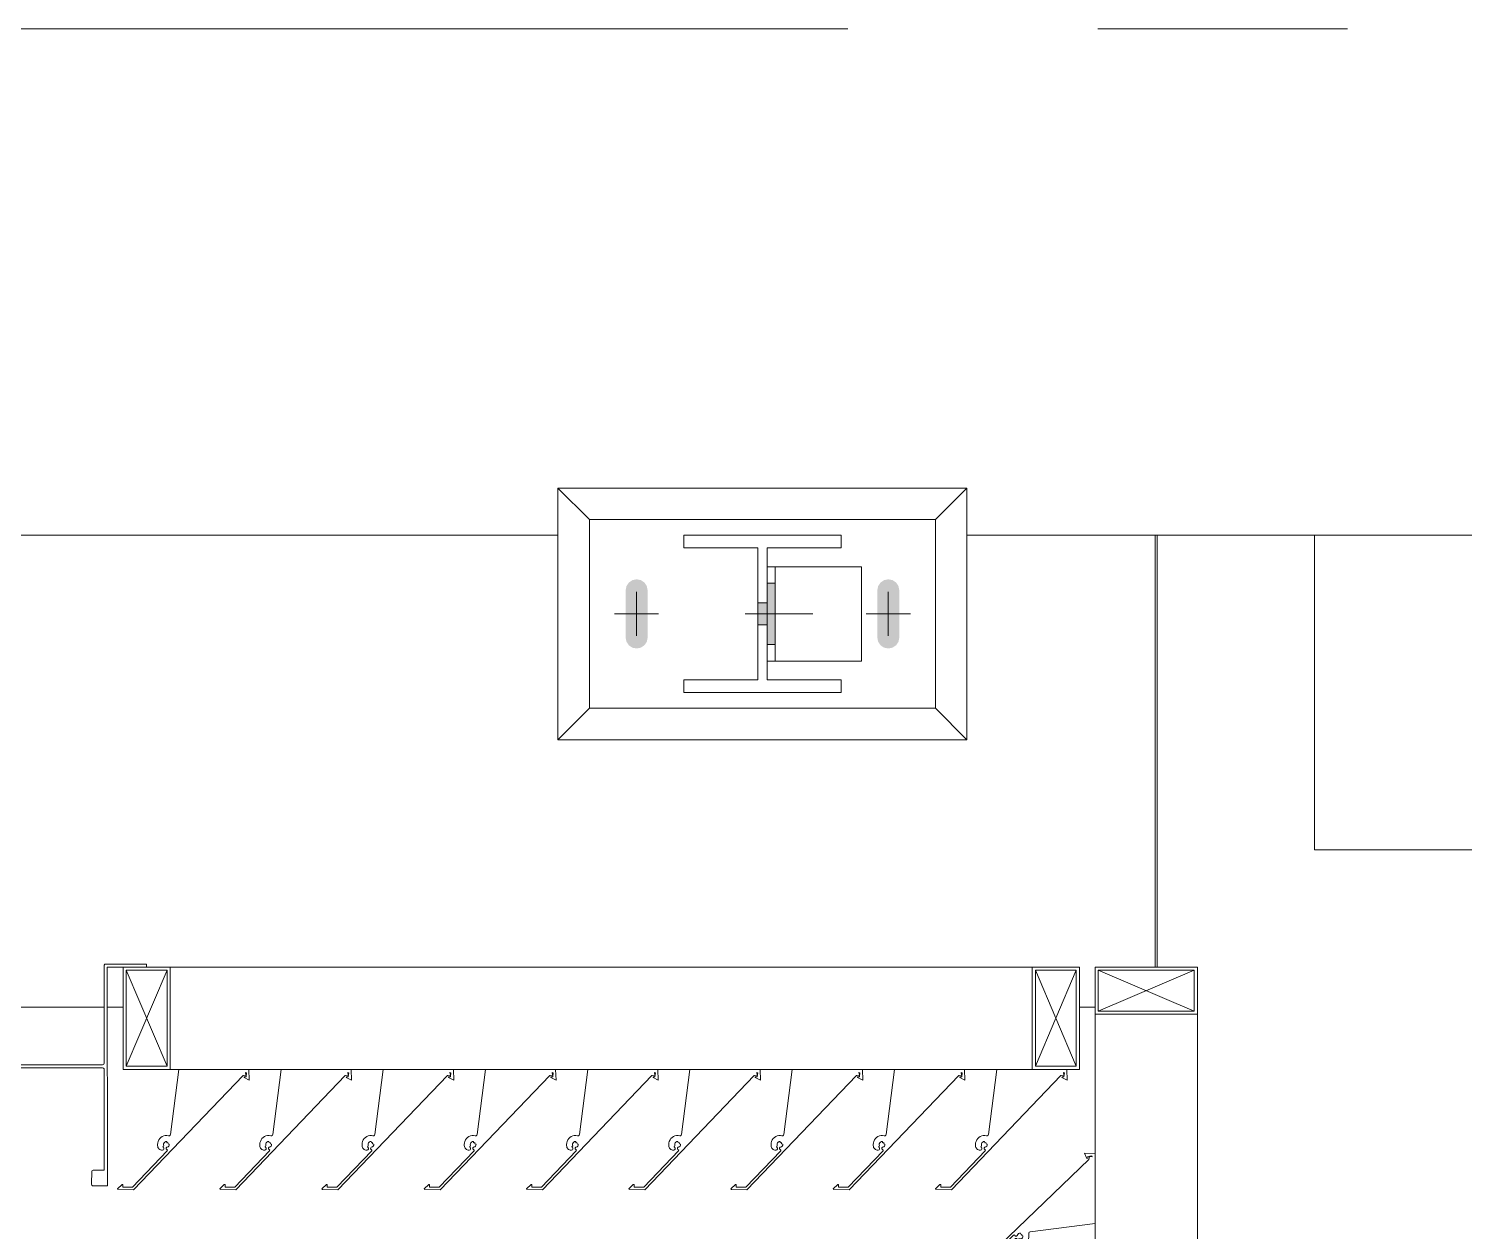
# Model space of a CAD drawing. Header units: millimetres. Extents: x -220592 to 404889, y -217665 to 38245.
# Drawn here: x -956.85 to -947.72, y -1309.93 to -1302.29 of the extents above; entities that cross this region are included whole.
import ezdxf

# ---------------------------------------------------------------- set-up
doc = ezdxf.new("R2010")
doc.units = ezdxf.units.MM
doc.linetypes.add('XKITLINE00', pattern=[0])
doc.layers.add('000 - 0_HIDE_OBJ_FRAMING_DEF_SUB_1', color=7, linetype='Continuous')
doc.layers.add('Part', color=7, linetype='Continuous', lineweight=0)
doc.layers.add('S-GRID', color=7, linetype='Continuous', lineweight=0)

# ---------------------------------------------------------------- blocks, each defined once
blk = doc.blocks.new('*A13471')
at = {"layer": '000 - 0_HIDE_OBJ_FRAMING_DEF_SUB_1', "color": 7, "linetype": 'XKITLINE00', "lineweight": 0}
blk.add_line((-138.577448, 103.570892), (-138.563334, 103.570892), dxfattribs=at)
blk = doc.blocks.new('*A13529')
at = {"layer": 'S-GRID', "color": 7, "linetype": 'XKITLINE00', "lineweight": 0}
for p, q in [((-148.467349, 106.790805), (-140.529849, 106.790805)), ((-138.942349, 106.790805), (-137.354849, 106.790805))]:
    blk.add_line(p, q, dxfattribs=at)
blk = doc.blocks.new('*A13531')
at = {"layer": '000 - 0_HIDE_OBJ_FRAMING_DEF_SUB_1', "color": 7, "linetype": 'XKITLINE00', "lineweight": 0}
for p, q in [((-162.103449, 103.570891), (-142.373449, 103.570891)), ((-139.773449, 103.570891), (-138.577448, 103.570891)), ((-138.577448, 103.570891), (-138.577448, 100.825601)), ((-138.563334, 100.825601), (-138.563334, 103.570805)), ((-138.563334, 103.570805), (-137.563334, 103.570805)), ((-146.218257, 100.570891), (-145.258145, 100.570891)), ((-145.238579, 100.570891), (-145.138405, 100.570891)), ((-139.058619, 100.570891), (-138.958652, 100.570891))]:
    blk.add_line(p, q, dxfattribs=at)
blk = doc.blocks.new('*A13546')
at = {"layer": 'Part', "color": 7, "linetype": 'XKITLINE00', "lineweight": 0}
for p, q in [((-138.958652, 99.640731), (-138.958652, 100.525601)), ((-138.308652, 92.345149), (-138.308652, 100.525601)), ((-138.958652, 98.990731), (-138.958652, 99.195027)), ((-138.958652, 98.340731), (-138.958652, 98.545027)), ((-138.958652, 97.690731), (-138.958652, 97.895027)), ((-138.958652, 97.040731), (-138.958652, 97.245027)), ((-138.958652, 96.390731), (-138.958652, 96.595027)), ((-138.958652, 95.740731), (-138.958652, 95.945027)), ((-138.958652, 95.090731), (-138.958652, 95.295027)), ((-138.958652, 94.440731), (-138.958652, 94.645027)), ((-138.958652, 93.790731), (-138.958652, 93.995027)), ((-138.958652, 93.140731), (-138.958652, 93.345027)), ((-138.958652, 92.490731), (-138.958652, 92.695027))]:
    blk.add_line(p, q, dxfattribs=at)
blk = doc.blocks.new('*A13585')
at = {"layer": 'Part', "color": 7, "linetype": 'XKITLINE00', "lineweight": 0}
for p, q in [((-139.872111, 99.410877), (-139.175865, 100.135999)), ((-139.584201, 100.175799), (-139.637231, 99.761793)), ((-139.138531, 100.175791), (-139.584201, 100.175799)), ((-139.175865, 100.135999), (-139.157322, 100.138896)), ((-139.168984, 100.128764), (-139.169396, 100.123641)), ((-139.169396, 100.123641), (-139.135909, 100.108106)), ((-139.156793, 100.128893), (-139.168984, 100.128764)), ((-139.157322, 100.138896), (-139.160226, 100.155912)), ((-139.160226, 100.155912), (-139.153653, 100.153876)), ((-139.156793, 100.128893), (-139.153653, 100.153876)), ((-139.135909, 100.108106), (-139.138531, 100.175791)), ((-139.669865, 99.754453), (-139.679864, 99.75223)), ((-139.659629, 99.754828), (-139.669865, 99.754453)), ((-139.649495, 99.753342), (-139.659629, 99.754828)), ((-139.643972, 99.753581), (-139.649495, 99.753342)), ((-139.639421, 99.756718), (-139.643972, 99.753581)), ((-139.637231, 99.761793), (-139.639421, 99.756718)), ((-139.718205, 99.708016), (-139.71899, 99.697803)), ((-139.71899, 99.697803), (-139.718892, 99.691004)), ((-139.718892, 99.691004), (-139.718256, 99.685276)), ((-139.718256, 99.685276), (-139.716537, 99.679775)), ((-139.715582, 99.717917), (-139.718205, 99.708016)), ((-139.716537, 99.679775), (-139.713797, 99.674705)), ((-139.711209, 99.727179), (-139.715582, 99.717917)), ((-139.713797, 99.674705), (-139.710139, 99.670251)), ((-139.705231, 99.735496), (-139.711209, 99.727179)), ((-139.710139, 99.670251), (-139.705696, 99.66658)), ((-139.705696, 99.66658), (-139.700633, 99.663826)), ((-139.697844, 99.742592), (-139.705231, 99.735496)), ((-139.700633, 99.663826), (-139.695137, 99.662091)), ((-139.689294, 99.748232), (-139.697844, 99.742592)), ((-139.679864, 99.75223), (-139.689294, 99.748232)), ((-139.687367, 99.661595), (-139.681893, 99.664235)), ((-139.687334, 99.683555), (-139.682353, 99.685585)), ((-139.681862, 99.680613), (-139.687334, 99.683555)), ((-139.682353, 99.685585), (-139.679946, 99.690396)), ((-139.681893, 99.664235), (-139.678656, 99.669379)), ((-139.678644, 99.675456), (-139.681862, 99.680613)), ((-139.680851, 99.696314), (-139.680507, 99.702814)), ((-139.679946, 99.690396), (-139.680851, 99.696314)), ((-139.680507, 99.702814), (-139.677909, 99.708782)), ((-139.678656, 99.669379), (-139.678644, 99.675456)), ((-139.677909, 99.708782), (-139.673387, 99.713464)), ((-139.673387, 99.713464), (-139.667513, 99.716266)), ((-139.667513, 99.716266), (-139.661029, 99.716835)), ((-139.664258, 99.6761), (-139.664464, 99.670206)), ((-139.664464, 99.670206), (-139.66061, 99.665742)), ((-139.660101, 99.680283), (-139.664258, 99.6761)), ((-139.661029, 99.716835), (-139.659923, 99.709129)), ((-139.66061, 99.665742), (-139.655983, 99.662087)), ((-139.652527, 99.683397), (-139.660101, 99.680283)), ((-139.659923, 99.709129), (-139.652863, 99.710299)), ((-139.652863, 99.710299), (-139.651919, 99.703134)), ((-139.647741, 99.688064), (-139.652527, 99.683397)), ((-139.651919, 99.703134), (-139.644528, 99.700812)), ((-139.644951, 99.69414), (-139.647741, 99.688064)), ((-139.644528, 99.700812), (-139.644951, 99.69414)), ((-139.657075, 99.656928), (-139.878477, 99.425912)), ((-139.695137, 99.662091), (-139.687367, 99.661595)), ((-139.655983, 99.662087), (-139.657075, 99.656928)), ((-139.944842, 99.44476), (-139.97373, 99.416111)), ((-139.97373, 99.416111), (-139.971262, 99.41143)), ((-139.971262, 99.41143), (-139.872111, 99.410877)), ((-139.939921, 99.443675), (-139.944842, 99.44476)), ((-139.939824, 99.426255), (-139.939921, 99.443675)), ((-139.878477, 99.425912), (-139.939824, 99.426255))]:
    blk.add_line(p, q, dxfattribs=at)
blk = doc.blocks.new('*A13586')
at = {"layer": 'Part', "color": 7, "linetype": 'XKITLINE00', "lineweight": 0}
for p, q in [((-140.522111, 99.410877), (-139.825865, 100.135999)), ((-140.234201, 100.175799), (-140.287231, 99.761793)), ((-139.788531, 100.175791), (-140.234201, 100.175799)), ((-139.825865, 100.135999), (-139.807322, 100.138896)), ((-139.818984, 100.128764), (-139.819396, 100.123641)), ((-139.819396, 100.123641), (-139.785909, 100.108106)), ((-139.806793, 100.128893), (-139.818984, 100.128764)), ((-139.807322, 100.138896), (-139.810226, 100.155912)), ((-139.810226, 100.155912), (-139.803653, 100.153876)), ((-139.806793, 100.128893), (-139.803653, 100.153876)), ((-139.785909, 100.108106), (-139.788531, 100.175791)), ((-140.319865, 99.754453), (-140.329864, 99.75223)), ((-140.309629, 99.754828), (-140.319865, 99.754453)), ((-140.299495, 99.753342), (-140.309629, 99.754828)), ((-140.293972, 99.753581), (-140.299495, 99.753342)), ((-140.289421, 99.756718), (-140.293972, 99.753581)), ((-140.287231, 99.761793), (-140.289421, 99.756718)), ((-140.368205, 99.708016), (-140.36899, 99.697803)), ((-140.36899, 99.697803), (-140.368892, 99.691004)), ((-140.368892, 99.691004), (-140.368256, 99.685276)), ((-140.368256, 99.685276), (-140.366537, 99.679775)), ((-140.365582, 99.717917), (-140.368205, 99.708016)), ((-140.366537, 99.679775), (-140.363797, 99.674705)), ((-140.361209, 99.727179), (-140.365582, 99.717917)), ((-140.363797, 99.674705), (-140.360139, 99.670251)), ((-140.355231, 99.735496), (-140.361209, 99.727179)), ((-140.360139, 99.670251), (-140.355696, 99.66658)), ((-140.355696, 99.66658), (-140.350633, 99.663826)), ((-140.347844, 99.742592), (-140.355231, 99.735496)), ((-140.350633, 99.663826), (-140.345137, 99.662091)), ((-140.339294, 99.748232), (-140.347844, 99.742592)), ((-140.329864, 99.75223), (-140.339294, 99.748232)), ((-140.337367, 99.661595), (-140.331893, 99.664235)), ((-140.337334, 99.683555), (-140.332353, 99.685585)), ((-140.331862, 99.680613), (-140.337334, 99.683555)), ((-140.332353, 99.685585), (-140.329946, 99.690396)), ((-140.331893, 99.664235), (-140.328656, 99.669379)), ((-140.328644, 99.675456), (-140.331862, 99.680613)), ((-140.330851, 99.696314), (-140.330507, 99.702814)), ((-140.329946, 99.690396), (-140.330851, 99.696314)), ((-140.330507, 99.702814), (-140.327909, 99.708782)), ((-140.328656, 99.669379), (-140.328644, 99.675456)), ((-140.327909, 99.708782), (-140.323387, 99.713464)), ((-140.323387, 99.713464), (-140.317513, 99.716266)), ((-140.317513, 99.716266), (-140.311029, 99.716835)), ((-140.314258, 99.6761), (-140.314464, 99.670206)), ((-140.314464, 99.670206), (-140.31061, 99.665742)), ((-140.310101, 99.680283), (-140.314258, 99.6761)), ((-140.311029, 99.716835), (-140.309923, 99.709129)), ((-140.31061, 99.665742), (-140.305983, 99.662087)), ((-140.302527, 99.683397), (-140.310101, 99.680283)), ((-140.309923, 99.709129), (-140.302863, 99.710299)), ((-140.302863, 99.710299), (-140.301919, 99.703134)), ((-140.297741, 99.688064), (-140.302527, 99.683397)), ((-140.301919, 99.703134), (-140.294528, 99.700812)), ((-140.294951, 99.69414), (-140.297741, 99.688064)), ((-140.294528, 99.700812), (-140.294951, 99.69414)), ((-140.307075, 99.656928), (-140.528477, 99.425912)), ((-140.345137, 99.662091), (-140.337367, 99.661595)), ((-140.305983, 99.662087), (-140.307075, 99.656928)), ((-140.594842, 99.44476), (-140.62373, 99.416111)), ((-140.62373, 99.416111), (-140.621262, 99.41143)), ((-140.621262, 99.41143), (-140.522111, 99.410877)), ((-140.589921, 99.443675), (-140.594842, 99.44476)), ((-140.589824, 99.426255), (-140.589921, 99.443675)), ((-140.528477, 99.425912), (-140.589824, 99.426255))]:
    blk.add_line(p, q, dxfattribs=at)
blk = doc.blocks.new('*A13587')
at = {"layer": 'Part', "color": 7, "linetype": 'XKITLINE00', "lineweight": 0}
for p, q in [((-141.172111, 99.410877), (-140.475865, 100.135999)), ((-140.884201, 100.175799), (-140.937231, 99.761793)), ((-140.438531, 100.175791), (-140.884201, 100.175799)), ((-140.475865, 100.135999), (-140.457322, 100.138896)), ((-140.468984, 100.128764), (-140.469396, 100.123641)), ((-140.469396, 100.123641), (-140.435909, 100.108106)), ((-140.456793, 100.128893), (-140.468984, 100.128764)), ((-140.457322, 100.138896), (-140.460226, 100.155912)), ((-140.460226, 100.155912), (-140.453653, 100.153876)), ((-140.456793, 100.128893), (-140.453653, 100.153876)), ((-140.435909, 100.108106), (-140.438531, 100.175791)), ((-140.969865, 99.754453), (-140.979864, 99.75223)), ((-140.959629, 99.754828), (-140.969865, 99.754453)), ((-140.949495, 99.753342), (-140.959629, 99.754828)), ((-140.943972, 99.753581), (-140.949495, 99.753342)), ((-140.939421, 99.756718), (-140.943972, 99.753581)), ((-140.937231, 99.761793), (-140.939421, 99.756718)), ((-141.018205, 99.708016), (-141.01899, 99.697803)), ((-141.01899, 99.697803), (-141.018892, 99.691004)), ((-141.018892, 99.691004), (-141.018256, 99.685276)), ((-141.018256, 99.685276), (-141.016537, 99.679775)), ((-141.015582, 99.717917), (-141.018205, 99.708016)), ((-141.016537, 99.679775), (-141.013797, 99.674705)), ((-141.011209, 99.727179), (-141.015582, 99.717917)), ((-141.013797, 99.674705), (-141.010139, 99.670251)), ((-141.005231, 99.735496), (-141.011209, 99.727179)), ((-141.010139, 99.670251), (-141.005696, 99.66658)), ((-141.005696, 99.66658), (-141.000633, 99.663826)), ((-140.997844, 99.742592), (-141.005231, 99.735496)), ((-141.000633, 99.663826), (-140.995137, 99.662091)), ((-140.989294, 99.748232), (-140.997844, 99.742592)), ((-140.979864, 99.75223), (-140.989294, 99.748232)), ((-140.987367, 99.661595), (-140.981893, 99.664235)), ((-140.987334, 99.683555), (-140.982353, 99.685585)), ((-140.981862, 99.680613), (-140.987334, 99.683555)), ((-140.982353, 99.685585), (-140.979946, 99.690396)), ((-140.981893, 99.664235), (-140.978656, 99.669379)), ((-140.978644, 99.675456), (-140.981862, 99.680613)), ((-140.980851, 99.696314), (-140.980507, 99.702814)), ((-140.979946, 99.690396), (-140.980851, 99.696314)), ((-140.980507, 99.702814), (-140.977909, 99.708782)), ((-140.978656, 99.669379), (-140.978644, 99.675456)), ((-140.977909, 99.708782), (-140.973387, 99.713464)), ((-140.973387, 99.713464), (-140.967513, 99.716266)), ((-140.967513, 99.716266), (-140.961029, 99.716835)), ((-140.964258, 99.6761), (-140.964464, 99.670206)), ((-140.964464, 99.670206), (-140.96061, 99.665742)), ((-140.960101, 99.680283), (-140.964258, 99.6761)), ((-140.961029, 99.716835), (-140.959923, 99.709129)), ((-140.96061, 99.665742), (-140.955983, 99.662087)), ((-140.952527, 99.683397), (-140.960101, 99.680283)), ((-140.959923, 99.709129), (-140.952863, 99.710299)), ((-140.952863, 99.710299), (-140.951919, 99.703134)), ((-140.947741, 99.688064), (-140.952527, 99.683397)), ((-140.951919, 99.703134), (-140.944528, 99.700812)), ((-140.944951, 99.69414), (-140.947741, 99.688064)), ((-140.944528, 99.700812), (-140.944951, 99.69414)), ((-140.957075, 99.656928), (-141.178477, 99.425912)), ((-140.995137, 99.662091), (-140.987367, 99.661595)), ((-140.955983, 99.662087), (-140.957075, 99.656928)), ((-141.244842, 99.44476), (-141.27373, 99.416111)), ((-141.27373, 99.416111), (-141.271262, 99.41143)), ((-141.271262, 99.41143), (-141.172111, 99.410877)), ((-141.239921, 99.443675), (-141.244842, 99.44476)), ((-141.239824, 99.426255), (-141.239921, 99.443675)), ((-141.178477, 99.425912), (-141.239824, 99.426255))]:
    blk.add_line(p, q, dxfattribs=at)
blk = doc.blocks.new('*A13588')
at = {"layer": 'Part', "color": 7, "linetype": 'XKITLINE00', "lineweight": 0}
for p, q in [((-141.822111, 99.410877), (-141.125865, 100.135999)), ((-141.534201, 100.175799), (-141.587231, 99.761793)), ((-141.088531, 100.175791), (-141.534201, 100.175799)), ((-141.125865, 100.135999), (-141.107322, 100.138896)), ((-141.118984, 100.128764), (-141.119396, 100.123641)), ((-141.119396, 100.123641), (-141.085909, 100.108106)), ((-141.106793, 100.128893), (-141.118984, 100.128764)), ((-141.107322, 100.138896), (-141.110226, 100.155912)), ((-141.110226, 100.155912), (-141.103653, 100.153876)), ((-141.106793, 100.128893), (-141.103653, 100.153876)), ((-141.085909, 100.108106), (-141.088531, 100.175791)), ((-141.619865, 99.754453), (-141.629864, 99.75223)), ((-141.609629, 99.754828), (-141.619865, 99.754453)), ((-141.599495, 99.753342), (-141.609629, 99.754828)), ((-141.593972, 99.753581), (-141.599495, 99.753342)), ((-141.589421, 99.756718), (-141.593972, 99.753581)), ((-141.587231, 99.761793), (-141.589421, 99.756718)), ((-141.668205, 99.708016), (-141.66899, 99.697803)), ((-141.66899, 99.697803), (-141.668892, 99.691004)), ((-141.668892, 99.691004), (-141.668256, 99.685276)), ((-141.668256, 99.685276), (-141.666537, 99.679775)), ((-141.665582, 99.717917), (-141.668205, 99.708016)), ((-141.666537, 99.679775), (-141.663797, 99.674705)), ((-141.661209, 99.727179), (-141.665582, 99.717917)), ((-141.663797, 99.674705), (-141.660139, 99.670251)), ((-141.655231, 99.735496), (-141.661209, 99.727179)), ((-141.660139, 99.670251), (-141.655696, 99.66658)), ((-141.655696, 99.66658), (-141.650633, 99.663826)), ((-141.647844, 99.742592), (-141.655231, 99.735496)), ((-141.650633, 99.663826), (-141.645137, 99.662091)), ((-141.639294, 99.748232), (-141.647844, 99.742592)), ((-141.629864, 99.75223), (-141.639294, 99.748232)), ((-141.637367, 99.661595), (-141.631893, 99.664235)), ((-141.637334, 99.683555), (-141.632353, 99.685585)), ((-141.631862, 99.680613), (-141.637334, 99.683555)), ((-141.632353, 99.685585), (-141.629946, 99.690396)), ((-141.631893, 99.664235), (-141.628656, 99.669379)), ((-141.628644, 99.675456), (-141.631862, 99.680613)), ((-141.630851, 99.696314), (-141.630507, 99.702814)), ((-141.629946, 99.690396), (-141.630851, 99.696314)), ((-141.630507, 99.702814), (-141.627909, 99.708782)), ((-141.628656, 99.669379), (-141.628644, 99.675456)), ((-141.627909, 99.708782), (-141.623387, 99.713464)), ((-141.623387, 99.713464), (-141.617513, 99.716266)), ((-141.617513, 99.716266), (-141.611029, 99.716835)), ((-141.614258, 99.6761), (-141.614464, 99.670206)), ((-141.614464, 99.670206), (-141.61061, 99.665742)), ((-141.610101, 99.680283), (-141.614258, 99.6761)), ((-141.611029, 99.716835), (-141.609923, 99.709129)), ((-141.61061, 99.665742), (-141.605983, 99.662087)), ((-141.602527, 99.683397), (-141.610101, 99.680283)), ((-141.609923, 99.709129), (-141.602863, 99.710299)), ((-141.602863, 99.710299), (-141.601919, 99.703134)), ((-141.597741, 99.688064), (-141.602527, 99.683397)), ((-141.601919, 99.703134), (-141.594528, 99.700812)), ((-141.594951, 99.69414), (-141.597741, 99.688064)), ((-141.594528, 99.700812), (-141.594951, 99.69414)), ((-141.607075, 99.656928), (-141.828477, 99.425912)), ((-141.645137, 99.662091), (-141.637367, 99.661595)), ((-141.605983, 99.662087), (-141.607075, 99.656928)), ((-141.894842, 99.44476), (-141.92373, 99.416111)), ((-141.92373, 99.416111), (-141.921262, 99.41143)), ((-141.921262, 99.41143), (-141.822111, 99.410877)), ((-141.889921, 99.443675), (-141.894842, 99.44476)), ((-141.889824, 99.426255), (-141.889921, 99.443675)), ((-141.828477, 99.425912), (-141.889824, 99.426255))]:
    blk.add_line(p, q, dxfattribs=at)
blk = doc.blocks.new('*A13589')
at = {"layer": 'Part', "color": 7, "linetype": 'XKITLINE00', "lineweight": 0}
for p, q in [((-142.472111, 99.410877), (-141.775865, 100.135999)), ((-142.184201, 100.175799), (-142.237231, 99.761793)), ((-141.738531, 100.175791), (-142.184201, 100.175799)), ((-141.775865, 100.135999), (-141.757322, 100.138896)), ((-141.768984, 100.128764), (-141.769396, 100.123641)), ((-141.769396, 100.123641), (-141.735909, 100.108106)), ((-141.756793, 100.128893), (-141.768984, 100.128764)), ((-141.757322, 100.138896), (-141.760226, 100.155912)), ((-141.760226, 100.155912), (-141.753653, 100.153876)), ((-141.756793, 100.128893), (-141.753653, 100.153876)), ((-141.735909, 100.108106), (-141.738531, 100.175791)), ((-142.269865, 99.754453), (-142.279864, 99.75223)), ((-142.259629, 99.754828), (-142.269865, 99.754453)), ((-142.249495, 99.753342), (-142.259629, 99.754828)), ((-142.243972, 99.753581), (-142.249495, 99.753342)), ((-142.239421, 99.756718), (-142.243972, 99.753581)), ((-142.237231, 99.761793), (-142.239421, 99.756718)), ((-142.318205, 99.708016), (-142.31899, 99.697803)), ((-142.31899, 99.697803), (-142.318892, 99.691004)), ((-142.318892, 99.691004), (-142.318256, 99.685276)), ((-142.318256, 99.685276), (-142.316537, 99.679775)), ((-142.315582, 99.717917), (-142.318205, 99.708016)), ((-142.316537, 99.679775), (-142.313797, 99.674705)), ((-142.311209, 99.727179), (-142.315582, 99.717917)), ((-142.313797, 99.674705), (-142.310139, 99.670251)), ((-142.305231, 99.735496), (-142.311209, 99.727179)), ((-142.310139, 99.670251), (-142.305696, 99.66658)), ((-142.305696, 99.66658), (-142.300633, 99.663826)), ((-142.297844, 99.742592), (-142.305231, 99.735496)), ((-142.300633, 99.663826), (-142.295137, 99.662091)), ((-142.289294, 99.748232), (-142.297844, 99.742592)), ((-142.279864, 99.75223), (-142.289294, 99.748232)), ((-142.287367, 99.661595), (-142.281893, 99.664235)), ((-142.287334, 99.683555), (-142.282353, 99.685585)), ((-142.281862, 99.680613), (-142.287334, 99.683555)), ((-142.282353, 99.685585), (-142.279946, 99.690396)), ((-142.281893, 99.664235), (-142.278656, 99.669379)), ((-142.278644, 99.675456), (-142.281862, 99.680613)), ((-142.280851, 99.696314), (-142.280507, 99.702814)), ((-142.279946, 99.690396), (-142.280851, 99.696314)), ((-142.280507, 99.702814), (-142.277909, 99.708782)), ((-142.278656, 99.669379), (-142.278644, 99.675456)), ((-142.277909, 99.708782), (-142.273387, 99.713464)), ((-142.273387, 99.713464), (-142.267513, 99.716266)), ((-142.267513, 99.716266), (-142.261029, 99.716835)), ((-142.264258, 99.6761), (-142.264464, 99.670206)), ((-142.264464, 99.670206), (-142.26061, 99.665742)), ((-142.260101, 99.680283), (-142.264258, 99.6761)), ((-142.261029, 99.716835), (-142.259923, 99.709129)), ((-142.26061, 99.665742), (-142.255983, 99.662087)), ((-142.252527, 99.683397), (-142.260101, 99.680283)), ((-142.259923, 99.709129), (-142.252863, 99.710299)), ((-142.252863, 99.710299), (-142.251919, 99.703134)), ((-142.247741, 99.688064), (-142.252527, 99.683397)), ((-142.251919, 99.703134), (-142.244528, 99.700812)), ((-142.244951, 99.69414), (-142.247741, 99.688064)), ((-142.244528, 99.700812), (-142.244951, 99.69414)), ((-142.257075, 99.656928), (-142.478477, 99.425912)), ((-142.295137, 99.662091), (-142.287367, 99.661595)), ((-142.255983, 99.662087), (-142.257075, 99.656928)), ((-142.544842, 99.44476), (-142.57373, 99.416111)), ((-142.57373, 99.416111), (-142.571262, 99.41143)), ((-142.571262, 99.41143), (-142.472111, 99.410877)), ((-142.539921, 99.443675), (-142.544842, 99.44476)), ((-142.539824, 99.426255), (-142.539921, 99.443675)), ((-142.478477, 99.425912), (-142.539824, 99.426255))]:
    blk.add_line(p, q, dxfattribs=at)
blk = doc.blocks.new('*A13590')
at = {"layer": 'Part', "color": 7, "linetype": 'XKITLINE00', "lineweight": 0}
for p, q in [((-143.122111, 99.410877), (-142.425865, 100.135999)), ((-142.834201, 100.175799), (-142.887231, 99.761793)), ((-142.388531, 100.175791), (-142.834201, 100.175799)), ((-142.425865, 100.135999), (-142.407322, 100.138896)), ((-142.418984, 100.128764), (-142.419396, 100.123641)), ((-142.419396, 100.123641), (-142.385909, 100.108106)), ((-142.406793, 100.128893), (-142.418984, 100.128764)), ((-142.407322, 100.138896), (-142.410226, 100.155912)), ((-142.410226, 100.155912), (-142.403653, 100.153876)), ((-142.406793, 100.128893), (-142.403653, 100.153876)), ((-142.385909, 100.108106), (-142.388531, 100.175791)), ((-142.919865, 99.754453), (-142.929864, 99.75223)), ((-142.909629, 99.754828), (-142.919865, 99.754453)), ((-142.899495, 99.753342), (-142.909629, 99.754828)), ((-142.893972, 99.753581), (-142.899495, 99.753342)), ((-142.889421, 99.756718), (-142.893972, 99.753581)), ((-142.887231, 99.761793), (-142.889421, 99.756718)), ((-142.968205, 99.708016), (-142.96899, 99.697803)), ((-142.96899, 99.697803), (-142.968892, 99.691004)), ((-142.968892, 99.691004), (-142.968256, 99.685276)), ((-142.968256, 99.685276), (-142.966537, 99.679775)), ((-142.965582, 99.717917), (-142.968205, 99.708016)), ((-142.966537, 99.679775), (-142.963797, 99.674705)), ((-142.961209, 99.727179), (-142.965582, 99.717917)), ((-142.963797, 99.674705), (-142.960139, 99.670251)), ((-142.955231, 99.735496), (-142.961209, 99.727179)), ((-142.960139, 99.670251), (-142.955696, 99.66658)), ((-142.955696, 99.66658), (-142.950633, 99.663826)), ((-142.947844, 99.742592), (-142.955231, 99.735496)), ((-142.950633, 99.663826), (-142.945137, 99.662091)), ((-142.939294, 99.748232), (-142.947844, 99.742592)), ((-142.929864, 99.75223), (-142.939294, 99.748232)), ((-142.937367, 99.661595), (-142.931893, 99.664235)), ((-142.937334, 99.683555), (-142.932353, 99.685585)), ((-142.931862, 99.680613), (-142.937334, 99.683555)), ((-142.932353, 99.685585), (-142.929946, 99.690396)), ((-142.931893, 99.664235), (-142.928656, 99.669379)), ((-142.928644, 99.675456), (-142.931862, 99.680613)), ((-142.930851, 99.696314), (-142.930507, 99.702814)), ((-142.929946, 99.690396), (-142.930851, 99.696314)), ((-142.930507, 99.702814), (-142.927909, 99.708782)), ((-142.928656, 99.669379), (-142.928644, 99.675456)), ((-142.927909, 99.708782), (-142.923387, 99.713464)), ((-142.923387, 99.713464), (-142.917513, 99.716266)), ((-142.917513, 99.716266), (-142.911029, 99.716835)), ((-142.914258, 99.6761), (-142.914464, 99.670206)), ((-142.914464, 99.670206), (-142.91061, 99.665742)), ((-142.910101, 99.680283), (-142.914258, 99.6761)), ((-142.911029, 99.716835), (-142.909923, 99.709129)), ((-142.91061, 99.665742), (-142.905983, 99.662087)), ((-142.902527, 99.683397), (-142.910101, 99.680283)), ((-142.909923, 99.709129), (-142.902863, 99.710299)), ((-142.902863, 99.710299), (-142.901919, 99.703134)), ((-142.897741, 99.688064), (-142.902527, 99.683397)), ((-142.901919, 99.703134), (-142.894528, 99.700812)), ((-142.894951, 99.69414), (-142.897741, 99.688064)), ((-142.894528, 99.700812), (-142.894951, 99.69414)), ((-142.907075, 99.656928), (-143.128477, 99.425912)), ((-142.945137, 99.662091), (-142.937367, 99.661595)), ((-142.905983, 99.662087), (-142.907075, 99.656928)), ((-143.194842, 99.44476), (-143.22373, 99.416111)), ((-143.22373, 99.416111), (-143.221262, 99.41143)), ((-143.221262, 99.41143), (-143.122111, 99.410877)), ((-143.189921, 99.443675), (-143.194842, 99.44476)), ((-143.189824, 99.426255), (-143.189921, 99.443675)), ((-143.128477, 99.425912), (-143.189824, 99.426255))]:
    blk.add_line(p, q, dxfattribs=at)
blk = doc.blocks.new('*A13591')
at = {"layer": 'Part', "color": 7, "linetype": 'XKITLINE00', "lineweight": 0}
for p, q in [((-143.772111, 99.410877), (-143.075865, 100.135999)), ((-143.484201, 100.175799), (-143.537231, 99.761793)), ((-143.038531, 100.175791), (-143.484201, 100.175799)), ((-143.075865, 100.135999), (-143.057322, 100.138896)), ((-143.068984, 100.128764), (-143.069396, 100.123641)), ((-143.069396, 100.123641), (-143.035909, 100.108106)), ((-143.056793, 100.128893), (-143.068984, 100.128764)), ((-143.057322, 100.138896), (-143.060226, 100.155912)), ((-143.060226, 100.155912), (-143.053653, 100.153876)), ((-143.056793, 100.128893), (-143.053653, 100.153876)), ((-143.035909, 100.108106), (-143.038531, 100.175791)), ((-143.569865, 99.754453), (-143.579864, 99.75223)), ((-143.559629, 99.754828), (-143.569865, 99.754453)), ((-143.549495, 99.753342), (-143.559629, 99.754828)), ((-143.543972, 99.753581), (-143.549495, 99.753342)), ((-143.539421, 99.756718), (-143.543972, 99.753581)), ((-143.537231, 99.761793), (-143.539421, 99.756718)), ((-143.618205, 99.708016), (-143.61899, 99.697803)), ((-143.61899, 99.697803), (-143.618892, 99.691004)), ((-143.618892, 99.691004), (-143.618256, 99.685276)), ((-143.618256, 99.685276), (-143.616537, 99.679775)), ((-143.615582, 99.717917), (-143.618205, 99.708016)), ((-143.616537, 99.679775), (-143.613797, 99.674705)), ((-143.611209, 99.727179), (-143.615582, 99.717917)), ((-143.613797, 99.674705), (-143.610139, 99.670251)), ((-143.605231, 99.735496), (-143.611209, 99.727179)), ((-143.610139, 99.670251), (-143.605696, 99.66658)), ((-143.605696, 99.66658), (-143.600633, 99.663826)), ((-143.597844, 99.742592), (-143.605231, 99.735496)), ((-143.600633, 99.663826), (-143.595137, 99.662091)), ((-143.589294, 99.748232), (-143.597844, 99.742592)), ((-143.579864, 99.75223), (-143.589294, 99.748232)), ((-143.587367, 99.661595), (-143.581893, 99.664235)), ((-143.587334, 99.683555), (-143.582353, 99.685585)), ((-143.581862, 99.680613), (-143.587334, 99.683555)), ((-143.582353, 99.685585), (-143.579946, 99.690396)), ((-143.581893, 99.664235), (-143.578656, 99.669379)), ((-143.578644, 99.675456), (-143.581862, 99.680613)), ((-143.580851, 99.696314), (-143.580507, 99.702814)), ((-143.579946, 99.690396), (-143.580851, 99.696314)), ((-143.580507, 99.702814), (-143.577909, 99.708782)), ((-143.578656, 99.669379), (-143.578644, 99.675456)), ((-143.577909, 99.708782), (-143.573387, 99.713464)), ((-143.573387, 99.713464), (-143.567513, 99.716266)), ((-143.567513, 99.716266), (-143.561029, 99.716835)), ((-143.564258, 99.6761), (-143.564464, 99.670206)), ((-143.564464, 99.670206), (-143.56061, 99.665742)), ((-143.560101, 99.680283), (-143.564258, 99.6761)), ((-143.561029, 99.716835), (-143.559923, 99.709129)), ((-143.56061, 99.665742), (-143.555983, 99.662087)), ((-143.552527, 99.683397), (-143.560101, 99.680283)), ((-143.559923, 99.709129), (-143.552863, 99.710299)), ((-143.552863, 99.710299), (-143.551919, 99.703134)), ((-143.547741, 99.688064), (-143.552527, 99.683397)), ((-143.551919, 99.703134), (-143.544528, 99.700812)), ((-143.544951, 99.69414), (-143.547741, 99.688064)), ((-143.544528, 99.700812), (-143.544951, 99.69414)), ((-143.557075, 99.656928), (-143.778477, 99.425912)), ((-143.595137, 99.662091), (-143.587367, 99.661595)), ((-143.555983, 99.662087), (-143.557075, 99.656928)), ((-143.844842, 99.44476), (-143.87373, 99.416111)), ((-143.87373, 99.416111), (-143.871262, 99.41143)), ((-143.871262, 99.41143), (-143.772111, 99.410877)), ((-143.839921, 99.443675), (-143.844842, 99.44476)), ((-143.839824, 99.426255), (-143.839921, 99.443675)), ((-143.778477, 99.425912), (-143.839824, 99.426255))]:
    blk.add_line(p, q, dxfattribs=at)
blk = doc.blocks.new('*A13592')
at = {"layer": 'Part', "color": 7, "linetype": 'XKITLINE00', "lineweight": 0}
for p, q in [((-144.422111, 99.410877), (-143.725865, 100.135999)), ((-144.134201, 100.175799), (-144.187231, 99.761793)), ((-143.688531, 100.175791), (-144.134201, 100.175799)), ((-143.725865, 100.135999), (-143.707322, 100.138896)), ((-143.718984, 100.128764), (-143.719396, 100.123641)), ((-143.719396, 100.123641), (-143.685909, 100.108106)), ((-143.706793, 100.128893), (-143.718984, 100.128764)), ((-143.707322, 100.138896), (-143.710226, 100.155912)), ((-143.710226, 100.155912), (-143.703653, 100.153876)), ((-143.706793, 100.128893), (-143.703653, 100.153876)), ((-143.685909, 100.108106), (-143.688531, 100.175791)), ((-144.219865, 99.754453), (-144.229864, 99.75223)), ((-144.209629, 99.754828), (-144.219865, 99.754453)), ((-144.199495, 99.753342), (-144.209629, 99.754828)), ((-144.193972, 99.753581), (-144.199495, 99.753342)), ((-144.189421, 99.756718), (-144.193972, 99.753581)), ((-144.187231, 99.761793), (-144.189421, 99.756718)), ((-144.268205, 99.708016), (-144.26899, 99.697803)), ((-144.26899, 99.697803), (-144.268892, 99.691004)), ((-144.268892, 99.691004), (-144.268256, 99.685276)), ((-144.268256, 99.685276), (-144.266537, 99.679775)), ((-144.265582, 99.717917), (-144.268205, 99.708016)), ((-144.266537, 99.679775), (-144.263797, 99.674705)), ((-144.261209, 99.727179), (-144.265582, 99.717917)), ((-144.263797, 99.674705), (-144.260139, 99.670251)), ((-144.255231, 99.735496), (-144.261209, 99.727179)), ((-144.260139, 99.670251), (-144.255696, 99.66658)), ((-144.255696, 99.66658), (-144.250633, 99.663826)), ((-144.247844, 99.742592), (-144.255231, 99.735496)), ((-144.250633, 99.663826), (-144.245137, 99.662091)), ((-144.239294, 99.748232), (-144.247844, 99.742592)), ((-144.229864, 99.75223), (-144.239294, 99.748232)), ((-144.237367, 99.661595), (-144.231893, 99.664235)), ((-144.237334, 99.683555), (-144.232353, 99.685585)), ((-144.231862, 99.680613), (-144.237334, 99.683555)), ((-144.232353, 99.685585), (-144.229946, 99.690396)), ((-144.231893, 99.664235), (-144.228656, 99.669379)), ((-144.228644, 99.675456), (-144.231862, 99.680613)), ((-144.230851, 99.696314), (-144.230507, 99.702814)), ((-144.229946, 99.690396), (-144.230851, 99.696314)), ((-144.230507, 99.702814), (-144.227909, 99.708782)), ((-144.228656, 99.669379), (-144.228644, 99.675456)), ((-144.227909, 99.708782), (-144.223387, 99.713464)), ((-144.223387, 99.713464), (-144.217513, 99.716266)), ((-144.217513, 99.716266), (-144.211029, 99.716835)), ((-144.214258, 99.6761), (-144.214464, 99.670206)), ((-144.214464, 99.670206), (-144.21061, 99.665742)), ((-144.210101, 99.680283), (-144.214258, 99.6761)), ((-144.211029, 99.716835), (-144.209923, 99.709129)), ((-144.21061, 99.665742), (-144.205983, 99.662087)), ((-144.202527, 99.683397), (-144.210101, 99.680283)), ((-144.209923, 99.709129), (-144.202863, 99.710299)), ((-144.202863, 99.710299), (-144.201919, 99.703134)), ((-144.197741, 99.688064), (-144.202527, 99.683397)), ((-144.201919, 99.703134), (-144.194528, 99.700812)), ((-144.194951, 99.69414), (-144.197741, 99.688064)), ((-144.194528, 99.700812), (-144.194951, 99.69414)), ((-144.207075, 99.656928), (-144.428477, 99.425912)), ((-144.245137, 99.662091), (-144.237367, 99.661595)), ((-144.205983, 99.662087), (-144.207075, 99.656928)), ((-144.494842, 99.44476), (-144.52373, 99.416111)), ((-144.52373, 99.416111), (-144.521262, 99.41143)), ((-144.521262, 99.41143), (-144.422111, 99.410877)), ((-144.489921, 99.443675), (-144.494842, 99.44476)), ((-144.489824, 99.426255), (-144.489921, 99.443675)), ((-144.428477, 99.425912), (-144.489824, 99.426255))]:
    blk.add_line(p, q, dxfattribs=at)
blk = doc.blocks.new('*A13593')
at = {"layer": 'Part', "color": 7, "linetype": 'XKITLINE00', "lineweight": 0}
for p, q in [((-138.998255, 99.603389), (-139.723377, 98.907143)), ((-138.958462, 99.640723), (-139.026148, 99.643345)), ((-139.026148, 99.643345), (-139.010613, 99.609858)), ((-139.010613, 99.609858), (-139.00549, 99.61027)), ((-139.00549, 99.61027), (-139.005361, 99.622461)), ((-139.005361, 99.622461), (-138.980378, 99.625601)), ((-138.995358, 99.621932), (-138.998255, 99.603389)), ((-138.995358, 99.621932), (-138.978342, 99.619028)), ((-138.980378, 99.625601), (-138.978342, 99.619028)), ((-138.958455, 99.195053), (-138.958462, 99.640723)), ((-139.708341, 98.900776), (-139.477326, 99.122179)), ((-139.477326, 99.122179), (-139.472166, 99.123271)), ((-139.472166, 99.123271), (-139.468512, 99.118644)), ((-139.468512, 99.118644), (-139.464048, 99.11479)), ((-139.464048, 99.11479), (-139.458154, 99.114996)), ((-139.458154, 99.114996), (-139.453971, 99.119153)), ((-139.453971, 99.119153), (-139.450857, 99.126726)), ((-139.450857, 99.126726), (-139.44619, 99.131513)), ((-139.44619, 99.131513), (-139.440114, 99.134303)), ((-139.440114, 99.134303), (-139.433442, 99.134725)), ((-139.433442, 99.134725), (-139.43112, 99.127335)), ((-139.43112, 99.127335), (-139.423955, 99.126391)), ((-139.423955, 99.126391), (-139.425124, 99.119331)), ((-139.425124, 99.119331), (-139.417418, 99.118225)), ((-139.417418, 99.118225), (-139.417988, 99.111741)), ((-139.380912, 99.129759), (-139.380672, 99.135281)), ((-139.379426, 99.119625), (-139.380912, 99.129759)), ((-139.380672, 99.135281), (-139.377536, 99.139833)), ((-139.379801, 99.109389), (-139.379426, 99.119625)), ((-139.377536, 99.139833), (-139.372461, 99.142023)), ((-139.372461, 99.142023), (-138.958455, 99.195053)), ((-139.470019, 99.097361), (-139.472659, 99.091887)), ((-139.472659, 99.091887), (-139.472163, 99.084117)), ((-139.472163, 99.084117), (-139.470428, 99.078621)), ((-139.470428, 99.078621), (-139.467674, 99.073558)), ((-139.464875, 99.100598), (-139.470019, 99.097361)), ((-139.467674, 99.073558), (-139.464002, 99.069115)), ((-139.458797, 99.10061), (-139.464875, 99.100598)), ((-139.464002, 99.069115), (-139.459549, 99.065457)), ((-139.459549, 99.065457), (-139.454479, 99.062717)), ((-139.453641, 99.097392), (-139.458797, 99.10061)), ((-139.454479, 99.062717), (-139.448978, 99.060998)), ((-139.450699, 99.09192), (-139.453641, 99.097392)), ((-139.448669, 99.096901), (-139.450699, 99.09192)), ((-139.448978, 99.060998), (-139.44325, 99.060362)), ((-139.443858, 99.099308), (-139.448669, 99.096901)), ((-139.43794, 99.098403), (-139.443858, 99.099308)), ((-139.44325, 99.060362), (-139.436451, 99.060264)), ((-139.43144, 99.098747), (-139.43794, 99.098403)), ((-139.436451, 99.060264), (-139.426238, 99.061049)), ((-139.425472, 99.101345), (-139.43144, 99.098747)), ((-139.426238, 99.061049), (-139.416337, 99.063672)), ((-139.42079, 99.105867), (-139.425472, 99.101345)), ((-139.417988, 99.111741), (-139.42079, 99.105867)), ((-139.416337, 99.063672), (-139.407074, 99.068045)), ((-139.407074, 99.068045), (-139.398758, 99.074023)), ((-139.398758, 99.074023), (-139.391662, 99.08141)), ((-139.391662, 99.08141), (-139.386022, 99.08996)), ((-139.386022, 99.08996), (-139.382024, 99.09939)), ((-139.382024, 99.09939), (-139.379801, 99.109389)), ((-139.723377, 98.907143), (-139.722824, 98.807992)), ((-139.707999, 98.83943), (-139.708341, 98.900776)), ((-139.722824, 98.807992), (-139.718143, 98.805523)), ((-139.718143, 98.805523), (-139.689494, 98.834412)), ((-139.690579, 98.839333), (-139.707999, 98.83943)), ((-139.689494, 98.834412), (-139.690579, 98.839333))]:
    blk.add_line(p, q, dxfattribs=at)
blk = doc.blocks.new('*A13594')
at = {"layer": 'Part', "color": 7, "linetype": 'XKITLINE00', "lineweight": 0}
for p, q in [((-145.072111, 99.410877), (-144.375865, 100.135999)), ((-144.784201, 100.175799), (-144.837231, 99.761793)), ((-144.338531, 100.175791), (-144.784201, 100.175799)), ((-144.375865, 100.135999), (-144.357322, 100.138896)), ((-144.368984, 100.128764), (-144.369396, 100.123641)), ((-144.369396, 100.123641), (-144.335909, 100.108106)), ((-144.356793, 100.128893), (-144.368984, 100.128764)), ((-144.357322, 100.138896), (-144.360226, 100.155912)), ((-144.360226, 100.155912), (-144.353653, 100.153876)), ((-144.356793, 100.128893), (-144.353653, 100.153876)), ((-144.335909, 100.108106), (-144.338531, 100.175791)), ((-144.869865, 99.754453), (-144.879864, 99.75223)), ((-144.859629, 99.754828), (-144.869865, 99.754453)), ((-144.849495, 99.753342), (-144.859629, 99.754828)), ((-144.843972, 99.753581), (-144.849495, 99.753342)), ((-144.839421, 99.756718), (-144.843972, 99.753581)), ((-144.837231, 99.761793), (-144.839421, 99.756718)), ((-144.918205, 99.708016), (-144.91899, 99.697803)), ((-144.91899, 99.697803), (-144.918892, 99.691004)), ((-144.918892, 99.691004), (-144.918256, 99.685276)), ((-144.918256, 99.685276), (-144.916537, 99.679775)), ((-144.915582, 99.717917), (-144.918205, 99.708016)), ((-144.916537, 99.679775), (-144.913797, 99.674705)), ((-144.911209, 99.727179), (-144.915582, 99.717917)), ((-144.913797, 99.674705), (-144.910139, 99.670251)), ((-144.905231, 99.735496), (-144.911209, 99.727179)), ((-144.910139, 99.670251), (-144.905696, 99.66658)), ((-144.905696, 99.66658), (-144.900633, 99.663826)), ((-144.897844, 99.742592), (-144.905231, 99.735496)), ((-144.900633, 99.663826), (-144.895137, 99.662091)), ((-144.889294, 99.748232), (-144.897844, 99.742592)), ((-144.879864, 99.75223), (-144.889294, 99.748232)), ((-144.887367, 99.661595), (-144.881893, 99.664235)), ((-144.887334, 99.683555), (-144.882353, 99.685585)), ((-144.881862, 99.680613), (-144.887334, 99.683555)), ((-144.882353, 99.685585), (-144.879946, 99.690396)), ((-144.881893, 99.664235), (-144.878656, 99.669379)), ((-144.878644, 99.675456), (-144.881862, 99.680613)), ((-144.880851, 99.696314), (-144.880507, 99.702814)), ((-144.879946, 99.690396), (-144.880851, 99.696314)), ((-144.880507, 99.702814), (-144.877909, 99.708782)), ((-144.878656, 99.669379), (-144.878644, 99.675456)), ((-144.877909, 99.708782), (-144.873387, 99.713464)), ((-144.873387, 99.713464), (-144.867513, 99.716266)), ((-144.867513, 99.716266), (-144.861029, 99.716835)), ((-144.864258, 99.6761), (-144.864464, 99.670206)), ((-144.864464, 99.670206), (-144.86061, 99.665742)), ((-144.860101, 99.680283), (-144.864258, 99.6761)), ((-144.861029, 99.716835), (-144.859923, 99.709129)), ((-144.86061, 99.665742), (-144.855983, 99.662087)), ((-144.852527, 99.683397), (-144.860101, 99.680283)), ((-144.859923, 99.709129), (-144.852863, 99.710299)), ((-144.852863, 99.710299), (-144.851919, 99.703134)), ((-144.847741, 99.688064), (-144.852527, 99.683397)), ((-144.851919, 99.703134), (-144.844528, 99.700812)), ((-144.844951, 99.69414), (-144.847741, 99.688064)), ((-144.844528, 99.700812), (-144.844951, 99.69414)), ((-144.857075, 99.656928), (-145.078477, 99.425912)), ((-144.895137, 99.662091), (-144.887367, 99.661595)), ((-144.855983, 99.662087), (-144.857075, 99.656928)), ((-145.144842, 99.44476), (-145.17373, 99.416111)), ((-145.17373, 99.416111), (-145.171262, 99.41143)), ((-145.171262, 99.41143), (-145.072111, 99.410877)), ((-145.139921, 99.443675), (-145.144842, 99.44476)), ((-145.139824, 99.426255), (-145.139921, 99.443675)), ((-145.078477, 99.425912), (-145.139824, 99.426255))]:
    blk.add_line(p, q, dxfattribs=at)
blk = doc.blocks.new('*A13595')
at = {"layer": 'Part', "color": 7, "linetype": 'XKITLINE00', "lineweight": 0}
for p, q in [((-146.2248, 100.84434), (-146.488627, 100.845055)), ((-146.488627, 100.845055), (-146.488624, 100.825055)), ((-146.488624, 100.825055), (-146.238624, 100.825099)), ((-146.238624, 100.825099), (-146.238381, 99.435099)), ((-146.220312, 100.840658), (-146.2248, 100.84434)), ((-146.218625, 100.835102), (-146.220312, 100.840658)), ((-146.217755, 100.211276), (-146.218625, 100.835102)), ((-145.257865, 100.839097), (-145.258517, 100.21527)), ((-145.254183, 100.843585), (-145.257865, 100.839097)), ((-145.248627, 100.845272), (-145.254183, 100.843585)), ((-144.988627, 100.845317), (-145.248627, 100.845272)), ((-145.238624, 100.825273), (-144.988624, 100.825317)), ((-145.238381, 99.435273), (-145.238624, 100.825273)), ((-144.988624, 100.825317), (-144.988627, 100.845317)), ((-146.214072, 100.206788), (-146.217755, 100.211276)), ((-145.258517, 100.21527), (-145.260202, 100.209714)), ((-146.21851, 100.175102), (-146.216826, 100.180658)), ((-146.218399, 99.535102), (-146.21851, 100.175102)), ((-146.216826, 100.180658), (-146.212339, 100.184342)), ((-146.208516, 100.205104), (-146.214072, 100.206788)), ((-146.212339, 100.184342), (-145.268512, 100.185268)), ((-146.208516, 100.205104), (-145.268516, 100.205268)), ((-145.264689, 100.20603), (-145.268516, 100.205268)), ((-145.268512, 100.185268), (-145.262956, 100.183584)), ((-145.260202, 100.209714), (-145.264689, 100.20603)), ((-145.262956, 100.183584), (-145.259272, 100.179097)), ((-145.259272, 100.179097), (-145.258399, 99.53527)), ((-146.144572, 99.534354), (-146.218399, 99.535102)), ((-146.140083, 99.530672), (-146.144572, 99.534354)), ((-146.138397, 99.525116), (-146.140083, 99.530672)), ((-146.139143, 99.441289), (-146.138397, 99.525116)), ((-145.337636, 99.529083), (-145.338383, 99.445256)), ((-145.333954, 99.533571), (-145.337636, 99.529083)), ((-145.328399, 99.535258), (-145.333954, 99.533571)), ((-145.258399, 99.53527), (-145.328399, 99.535258)), ((-146.238381, 99.435099), (-146.148381, 99.435115)), ((-146.148381, 99.435115), (-146.142826, 99.436801)), ((-146.142826, 99.436801), (-146.139143, 99.441289)), ((-145.338383, 99.445256), (-145.336697, 99.439701)), ((-145.336697, 99.439701), (-145.332208, 99.436018)), ((-145.332208, 99.436018), (-145.238381, 99.435273))]:
    blk.add_line(p, q, dxfattribs=at)
blk = doc.blocks.new('*A14301')
at = {"layer": 'Part', "color": 7, "linetype": 'XKITLINE00', "lineweight": 0}
for p, q in [((-138.958652, 100.525601), (-138.958652, 100.825601)), ((-138.308652, 100.825601), (-138.958652, 100.825601)), ((-138.938652, 100.545601), (-138.328652, 100.805601)), ((-138.938652, 100.805601), (-138.328652, 100.545601)), ((-138.938652, 100.545601), (-138.938652, 100.805601)), ((-138.938652, 100.805601), (-138.328652, 100.805601)), ((-138.328652, 100.805601), (-138.328652, 100.545601)), ((-138.308652, 100.525601), (-138.308652, 100.825601)), ((-138.958652, 100.525601), (-138.308652, 100.525601)), ((-138.328652, 100.545601), (-138.938652, 100.545601))]:
    blk.add_line(p, q, dxfattribs=at)
blk = doc.blocks.new('*A14302')
at = {"layer": 'Part', "color": 7, "linetype": 'XKITLINE00', "lineweight": 0}
for p, q in [((-144.838405, 100.825601), (-139.358619, 100.825601)), ((-144.838405, 100.175601), (-144.784226, 100.175601)), ((-144.338523, 100.175601), (-144.134226, 100.175601)), ((-143.688523, 100.175601), (-143.484226, 100.175601)), ((-143.038523, 100.175601), (-142.834226, 100.175601)), ((-142.388523, 100.175601), (-142.184226, 100.175601)), ((-141.738523, 100.175601), (-141.534226, 100.175601)), ((-141.088523, 100.175601), (-140.884226, 100.175601)), ((-140.438523, 100.175601), (-140.234226, 100.175601)), ((-139.788523, 100.175601), (-139.584226, 100.175601))]:
    blk.add_line(p, q, dxfattribs=at)
blk = doc.blocks.new('*A14303')
at = {"layer": 'Part', "color": 7, "linetype": 'XKITLINE00', "lineweight": 0}
for p, q in [((-144.838405, 100.825601), (-145.138405, 100.825601)), ((-145.138405, 100.825601), (-145.138405, 100.175601)), ((-145.118405, 100.195601), (-144.858405, 100.805601)), ((-144.858405, 100.195601), (-145.118405, 100.805601)), ((-145.118405, 100.195601), (-145.118405, 100.805601)), ((-145.118405, 100.805601), (-144.858405, 100.805601)), ((-144.858405, 100.805601), (-144.858405, 100.195601)), ((-144.838405, 100.175601), (-144.838405, 100.825601)), ((-145.138405, 100.175601), (-144.838405, 100.175601)), ((-144.858405, 100.195601), (-145.118405, 100.195601))]:
    blk.add_line(p, q, dxfattribs=at)
blk = doc.blocks.new('*A14304')
at = {"layer": 'Part', "color": 7, "linetype": 'XKITLINE00', "lineweight": 0}
for p, q in [((-139.058619, 100.825601), (-139.358619, 100.825601)), ((-139.358619, 100.825601), (-139.358619, 100.175601)), ((-139.338619, 100.195601), (-139.078619, 100.805601)), ((-139.078619, 100.195601), (-139.338619, 100.805601)), ((-139.338619, 100.195601), (-139.338619, 100.805601)), ((-139.338619, 100.805601), (-139.078619, 100.805601)), ((-139.078619, 100.805601), (-139.078619, 100.195601)), ((-139.058619, 100.175601), (-139.058619, 100.825601)), ((-139.358619, 100.175601), (-139.058619, 100.175601)), ((-139.078619, 100.195601), (-139.338619, 100.195601))]:
    blk.add_line(p, q, dxfattribs=at)
blk = doc.blocks.new('*A14305')
at = {"layer": '000 - 0_HIDE_OBJ_FRAMING_DEF_SUB_1', "color": 7, "linetype": 'XKITLINE00', "lineweight": 0}
for p, q in [((-139.973449, 103.670869), (-142.173449, 103.670869)), ((-142.173449, 103.670869), (-142.173449, 102.470869)), ((-139.973449, 102.470869), (-139.973449, 103.670869)), ((-142.173449, 102.470869), (-139.973449, 102.470869))]:
    blk.add_line(p, q, dxfattribs=at)
blk = doc.blocks.new('*A14306')
at = {"layer": '000 - 0_HIDE_OBJ_FRAMING_DEF_SUB_1', "color": 7, "linetype": 'XKITLINE00', "lineweight": 0}
for p, q in [((-142.173449, 103.670869), (-142.373449, 103.870869)), ((-142.373449, 102.270869), (-142.373449, 103.870869)), ((-142.373449, 103.870869), (-139.773449, 103.870869)), ((-139.973449, 103.670869), (-139.773449, 103.870869)), ((-139.773449, 103.870869), (-139.773449, 102.270869)), ((-142.173449, 102.470869), (-142.373449, 102.270869)), ((-139.773449, 102.270869), (-139.973449, 102.470869)), ((-139.773449, 102.270869), (-142.373449, 102.270869))]:
    blk.add_line(p, q, dxfattribs=at)
blk = doc.blocks.new('*A14307')
at = {"layer": '000 - 0_HIDE_OBJ_FRAMING_DEF_SUB_1', "color": 7, "linetype": 'XKITLINE00', "lineweight": 0}
for p, q in [((-140.443449, 103.370869), (-141.043449, 103.370869)), ((-140.993449, 102.770869), (-140.993449, 103.370869)), ((-140.443449, 102.770869), (-140.443449, 103.370869)), ((-141.043449, 102.770869), (-140.443449, 102.770869))]:
    blk.add_line(p, q, dxfattribs=at)
blk = doc.blocks.new('*A14308')
at = {"layer": '000 - 0_HIDE_OBJ_FRAMING_DEF_SUB_1'}
for points in [[(-141.0434, 103.2659), (-140.9934, 103.2659), (-140.9934, 102.8759), (-141.0434, 102.8759)], [(-141.1034, 103.1409), (-141.0434, 103.1409), (-141.0434, 103.0009), (-141.1034, 103.0009)]]:
    blk.add_hatch(color=7, dxfattribs=at).paths.add_polyline_path(points, flags=17)
at = {"layer": '000 - 0_HIDE_OBJ_FRAMING_DEF_SUB_1', "color": 7, "linetype": 'XKITLINE00', "lineweight": 0}
for p, q in [((-141.0434, 103.2659), (-140.9934, 103.2659)), ((-141.1034, 103.1409), (-141.0434, 103.1409)), ((-141.1826, 103.0709), (-140.7534, 103.0709)), ((-141.1034, 103.0009), (-141.0434, 103.0009)), ((-141.0434, 102.8759), (-140.9934, 102.8759))]:
    blk.add_line(p, q, dxfattribs=at)
blk = doc.blocks.new('*A14309')
at = {"layer": '000 - 0_HIDE_OBJ_FRAMING_DEF_SUB_1'}
for points in [[(-141.8467, 102.8562), (-141.8734, 102.8509), (-141.9002, 102.8562), (-141.9229, 102.8714), (-141.9381, 102.8941), (-141.9434, 102.9209), (-141.9434, 103.2209), (-141.9381, 103.2477), (-141.9229, 103.2704), (-141.9002, 103.2855), (-141.8734, 103.2909), (-141.8467, 103.2855), (-141.824, 103.2704), (-141.8088, 103.2477), (-141.8034, 103.2209), (-141.8034, 102.9209), (-141.8088, 102.8941), (-141.824, 102.8714)], [(-140.2467, 102.8562), (-140.2734, 102.8509), (-140.3002, 102.8562), (-140.3229, 102.8714), (-140.3381, 102.8941), (-140.3434, 102.9209), (-140.3434, 103.2209), (-140.3381, 103.2477), (-140.3229, 103.2704), (-140.3002, 103.2855), (-140.2734, 103.2909), (-140.2467, 103.2855), (-140.224, 103.2704), (-140.2088, 103.2477), (-140.2034, 103.2209), (-140.2034, 102.9209), (-140.2088, 102.8941), (-140.224, 102.8714)]]:
    blk.add_hatch(color=7, dxfattribs=at).paths.add_polyline_path(points, flags=17)
at = {"layer": '000 - 0_HIDE_OBJ_FRAMING_DEF_SUB_1', "color": 7, "linetype": 'XKITLINE00', "lineweight": 0}
for p, q in [((-141.8734, 103.2109), (-141.8734, 102.9309)), ((-140.2734, 103.2109), (-140.2734, 102.9309)), ((-141.7334, 103.0709), (-142.0134, 103.0709)), ((-140.1334, 103.0709), (-140.4134, 103.0709))]:
    blk.add_line(p, q, dxfattribs=at)
blk = doc.blocks.new('*A14311')
at = {"layer": '000 - 0_HIDE_OBJ_FRAMING_DEF_SUB_1', "color": 7, "linetype": 'XKITLINE00', "lineweight": 0}
for p, q in [((-135.563334, 103.570805), (-137.563334, 103.570805)), ((-137.563334, 103.570805), (-137.563334, 101.570805)), ((-135.563334, 101.570805), (-135.563334, 103.570805)), ((-137.563334, 101.570805), (-135.563334, 101.570805))]:
    blk.add_line(p, q, dxfattribs=at)
blk = doc.blocks.new('*A14312')
at = {"layer": '000 - 0_HIDE_OBJ_FRAMING_DEF_SUB_1', "color": 7, "linetype": 'XKITLINE00', "lineweight": 0}
for p, q in [((-140.573449, 103.570869), (-141.573449, 103.570869)), ((-141.573449, 103.570869), (-141.573449, 103.490869)), ((-140.573449, 103.490869), (-140.573449, 103.570869)), ((-141.573449, 103.490869), (-141.103449, 103.490869)), ((-141.103449, 103.490869), (-141.103449, 102.650869)), ((-141.043449, 103.490869), (-140.573449, 103.490869)), ((-141.043449, 102.650869), (-141.043449, 103.490869)), ((-141.103449, 102.650869), (-141.573449, 102.650869)), ((-141.573449, 102.650869), (-141.573449, 102.570869)), ((-140.573449, 102.650869), (-141.043449, 102.650869)), ((-140.573449, 102.570869), (-140.573449, 102.650869)), ((-141.573449, 102.570869), (-140.573449, 102.570869))]:
    blk.add_line(p, q, dxfattribs=at)

msp = doc.modelspace()

# ---------------------------------------------------------------- block references
at = {"color": 7, "lineweight": 0}
for name in ['*A13471', '*A13529', '*A14306', '*A14305', '*A13531', '*A14312', '*A14311', '*A14307', '*A14309', '*A14308', '*A13595', '*A14303', '*A14302', '*A14304', '*A14301', '*A13546', '*A13594', '*A13592', '*A13591', '*A13590', '*A13589', '*A13588', '*A13587', '*A13586', '*A13585', '*A13593']:
    msp.add_blockref(name, (-811.109, -1409.08), dxfattribs=at)

doc.saveas('drawing.dxf')
